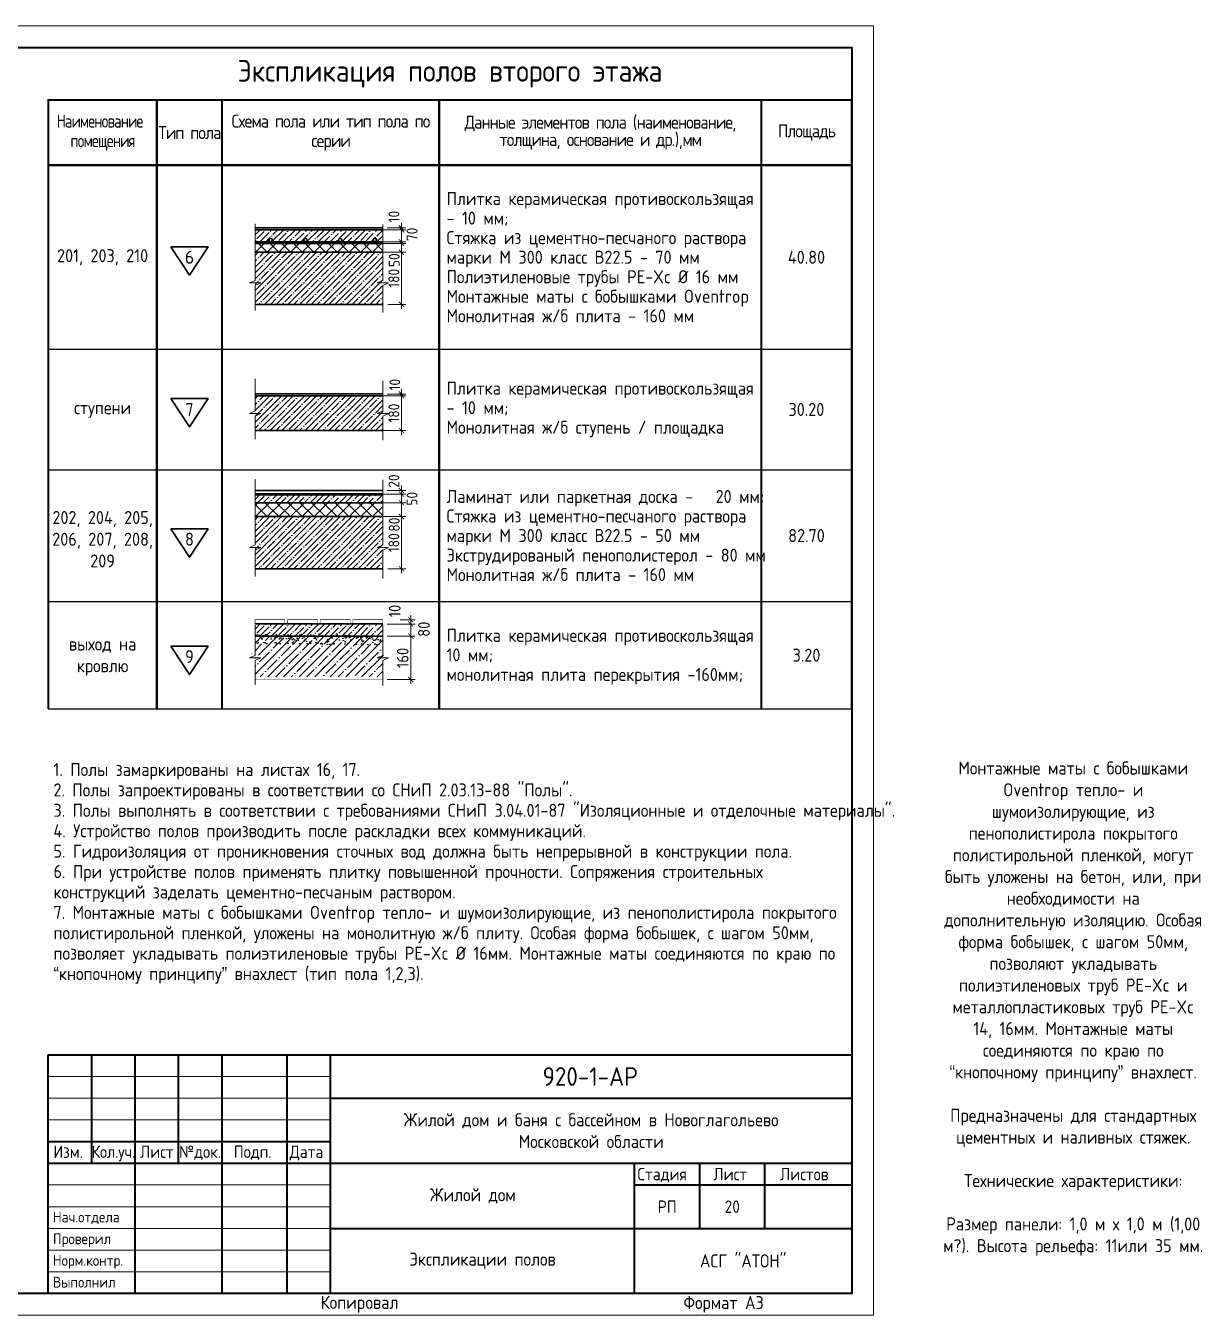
# Model space of a CAD drawing. Header units: millimetres. Extents: x 854812 to 1164625, y 589925 to 823301.
# Drawn here: x 1137535 to 1164625, y 621926 to 651626 of the extents above; entities that cross this region are included whole.
import ezdxf
from ezdxf.enums import TextEntityAlignment as Align

# ---------------------------------------------------------------- set-up
doc = ezdxf.new("R2010")
doc.units = ezdxf.units.MM
doc.layers.get('Defpoints').update_dxf_attribs({"color": 40})
for name, color, linetype, lineweight in [('Text', 7, 'Continuous', 15), ('РАЗМЕР АР', 206, 'Continuous', 15), ('размеры', 215, 'Continuous', 13), ('стены', 172, 'Continuous', 30), ('текст', 7, 'Continuous', 13), ('УКАЗАТЕЛЬ', 6, 'Continuous', 13), ('ШТРИХ', 142, 'Continuous', 13), ('штриховка', 8, 'Continuous', 9)]:
    doc.layers.add(name, color=color, linetype=linetype, lineweight=lineweight)
doc.layers.add('полы', color=7, linetype='Continuous', lineweight=25, true_color=0xcfcefd)
doc.styles.add('GOST 2.304', font='isocpeur.ttf', dxfattribs={"width": 0.9})
doc.styles.get("Standard").update_dxf_attribs({"font": 'arial.ttf'})
doc.styles.add('Ок1', font='isocpeur.ttf', dxfattribs={"oblique": 15})
doc.styles.add('Оксана', font='arial.ttf')
doc.dimstyles.new('1', dxfattribs={"dimscale": 100, "dimtxt": 2.7, "dimasz": 1.2, "dimexe": 1, "dimexo": 1, "dimgap": 0.5, "dimtad": 1, "dimdec": 0, "dimzin": 0, "dimdsep": 46, "dimtxsty": 'GOST 2.304', "dimblk": 'ARCHTICK', "dimcen": 0.09, "dimdle": 1, "dimclrd": 256, "dimclre": 256, "dimclrt": 7, "dimadec": 0, "dimazin": 0, "dimtfac": 1, "dimtdec": 0, "dimtmove": 1, "dimatfit": 3, "dimldrblk": 'ARCHTICK', "dimfxl": 100, "dimtolj": 1, "dimtzin": 0, "dimlwd": 5, "dimlwe": 5, "dimarcsym": 1})
doc.dimstyles.new('25', dxfattribs={"dimscale": 100, "dimtxt": 2.5, "dimasz": 1.2, "dimexe": 1, "dimexo": 1, "dimgap": 0.5, "dimtad": 1, "dimdec": 0, "dimlfac": 0.25, "dimzin": 0, "dimdsep": 46, "dimtxsty": 'GOST 2.304', "dimblk": 'ARCHTICK', "dimcen": 0.09, "dimdle": 1, "dimclrd": 256, "dimclre": 256, "dimclrt": 7, "dimadec": 0, "dimazin": 0, "dimtfac": 1, "dimtdec": 0, "dimtmove": 0, "dimatfit": 3, "dimldrblk": 'ARCHTICK', "dimfxl": 100, "dimtolj": 1, "dimtzin": 0, "dimlwd": 5, "dimlwe": 5, "dimarcsym": 1})

# ---------------------------------------------------------------- blocks, each defined once
blk = doc.blocks.new('_ArchTick')
at = {"color": 0, "linetype": 'ByBlock', "const_width": 0.15}
blk.add_lwpolyline([(-0.5, -0.5), (0.5, 0.5)], dxfattribs=at)
blk = doc.blocks.new('*D1076')
at = {"layer": 'Defpoints', "color": 0, "lineweight": 50}
for p in [(1146054, 637947), (1146054, 637847), (1146400, 637947)]:
    blk.add_point(p, dxfattribs=at)
at = {"layer": 'Text', "lineweight": 5}
for p, q in [((1146400, 637747), (1146400, 638047)), ((1146154, 637947), (1146500, 637947)), ((1146154, 637847), (1146500, 637847))]:
    blk.add_line(p, q, dxfattribs=at)
at = {"layer": 'Text', "lineweight": 5, "xscale": 120, "yscale": 120, "zscale": 120}
for p, rotation in [((1146400, 637947), 90), ((1146400, 637847), 270)]:
    blk.add_blockref('_ArchTick', p, dxfattribs=dict(at, rotation=rotation))
at = {"layer": 'Text', "color": 7, "insert": (1146033, 638147), "char_height": 270, "attachment_point": 5, "rotation": 90, "style": 'GOST 2.304'}
blk.add_mtext('\\A1;10', dxfattribs=at)
blk = doc.blocks.new('*D1077')
at = {"layer": 'Defpoints', "color": 0, "lineweight": 50, "ltscale": 75}
for p in [(1145755, 637847), (1145755, 637567)]:
    blk.add_point(p, dxfattribs=at)
at = {"layer": 'РАЗМЕР АР', "lineweight": 5, "ltscale": 75}
for p, q in [((1145855, 637847), (1146500, 637847)), ((1146400, 637947), (1146400, 637467)), ((1145855, 637567), (1146500, 637567))]:
    blk.add_line(p, q, dxfattribs=at)
at = {"layer": 'РАЗМЕР АР', "color": 7, "lineweight": 9, "ltscale": 75, "insert": (1146702, 637727), "char_height": 270, "attachment_point": 5, "rotation": 90, "style": 'GOST 2.304', "bg_fill": 3, "box_fill_scale": 1.1, "bg_fill_color": 256, "bg_fill_true_color": 13158600, "bg_fill_transparency": 0}
blk.add_mtext('\\A1;80', dxfattribs=at)
at = {"layer": 'Defpoints', "color": 0, "lineweight": 50, "ltscale": 75}
blk.add_point((1146400, 637567), dxfattribs=at)
at = {"layer": 'РАЗМЕР АР', "lineweight": 5, "ltscale": 75, "xscale": 120, "yscale": 120, "zscale": 120}
for p, rotation in [((1146400, 637847), 90), ((1146400, 637567), 270)]:
    blk.add_blockref('_ArchTick', p, dxfattribs=dict(at, rotation=rotation))
blk = doc.blocks.new('*U8')
at = {"color": 7, "linetype": 'Continuous', "lineweight": 40}
for p, q in [((-412, 90), (-400, 90)), ((-412, 5), (-412, 90)), ((-407, 5), (-407, 90)), ((-412, 65), (-400, 65)), ((-190, 60), (-5, 60)), ((-190, 5), (-190, 60)), ((-180, 35), (-180, 60)), ((-170, 5), (-170, 60)), ((-160, 35), (-160, 60)), ((-150, 5), (-150, 60)), ((-135, 5), (-135, 60)), ((-125, 5), (-125, 60)), ((-125, 50), (-5, 50)), ((-190, 40), (-125, 40)), ((-190, 35), (-125, 35)), ((-125, 35), (-5, 35)), ((-55, 5), (-55, 35)), ((-40, 20), (-40, 35)), ((-25, 20), (-25, 35)), ((-412, 30), (-400, 30)), ((-55, 30), (-5, 30)), ((-125, 20), (-5, 20)), ((-412, 5), (-400, 5))]:
    blk.add_line(p, q, dxfattribs=at)
at = {"color": 7, "linetype": 'Continuous', "lineweight": 20}
for p, q in [((-190, 55), (-125, 55)), ((-190, 50), (-125, 50)), ((-190, 45), (-125, 45)), ((-190, 30), (-125, 30)), ((-190, 25), (-125, 25)), ((-190, 20), (-125, 20)), ((-190, 15), (-125, 15)), ((-190, 10), (-125, 10))]:
    blk.add_line(p, q, dxfattribs=at)
at = {"color": 7, "linetype": 'Continuous', "lineweight": 0}
blk.add_lwpolyline([(-420, 297), (0, 297), (0, 0), (-420, 0)], close=True, dxfattribs=at)
at = {"color": 7, "linetype": 'Continuous', "lineweight": 40}
blk.add_lwpolyline([(-400, 292), (-5, 292), (-5, 5), (-400, 5)], close=True, dxfattribs=at)
at = {"color": 7, "style": 'Оксана', "flags": 8}
for tag, height, p in [('НАИМЕНОВАНИЕ_ОБЪЕКТА_СТРОИТЕЛЬСТВА', 2.71, (-64.88, 42.01)), ('НАИМЕНОВАНИЕ_ЧЕРТЕЖА', 2.86, (-88.9, 11.79))]:
    blk.add_attdef(tag, text='', height=height, dxfattribs=at).set_placement(p, align=Align.MIDDLE_CENTER)
at = {"color": 7, "linetype": 'Continuous', "lineweight": 20, "style": 'Оксана', "flags": 8}
blk.add_attdef('ИНВ.№ПОДЛ.', text='', height=2.5, rotation=90, dxfattribs=at).set_placement((-403.5, 17.5), align=Align.MIDDLE_CENTER)
for tag, height, p in [('НАИМЕНОВАНИЕ_СООРУЖЕНИЯ', 3.57, (-91.21, 26.62)), ('ОРГАНИЗАЦИЯ/ЛИЦЕНЗИЯ', 2.29, (-29.74, 11.97))]:
    blk.add_attdef(tag, text='', height=height, dxfattribs=at).set_placement(p, align=Align.MIDDLE_CENTER)
at = {"color": 7, "linetype": 'Continuous', "lineweight": 20, "flags": 8}
for tag, p in [('---------------------------------------------------', (-210, 5)), ('--------------------------------------------------', (-210, -2))]:
    blk.add_attdef(tag, text='', height=0.143, dxfattribs=at).set_placement(p, align=Align.TOP_LEFT)
at = {"layer": 'Text', "color": 7, "linetype": 'Continuous', "lineweight": 20, "style": 'GOST 2.304', "width": 0.9}
for s, p in [('Изм.', (-188.83, 36.23)), ('Лист', (-168.89, 36.23)), ('№док.', (-159.89, 36.23)), ('Подп.', (-147.29, 36.23)), ('Дата', (-134.42, 36.23)), ('Стадия', (-54.33, 31.07)), ('Лист', (-36.84, 31.07)), ('Листов', (-21.51, 31.07))]:
    blk.add_text(s, height=2.857, dxfattribs=at).set_placement(p)
at = {"layer": 'Text', "color": 7, "linetype": 'Continuous', "lineweight": 20, "style": 'GOST 2.304', "width": 0.833333}
blk.add_text('Кол.уч.', height=2.857, dxfattribs=at).set_placement((-180, 36.23), (-170, 36.23), align=Align.FIT)
at = {"layer": 'Text', "color": 7, "linetype": 'Continuous', "lineweight": 20, "style": 'GOST 2.304', "width": 0.9, "flags": 8}
blk.add_attdef('ОБОЗНАЧЕНИЕ_ДОКУМЕНТА', text='', height=4.29, dxfattribs=at).set_placement((-65.21, 54.98), align=Align.MIDDLE_CENTER)
at = {"layer": 'Text', "color": 7, "style": 'GOST 2.304', "width": 0.9, "flags": 8}
for tag, p in [('СТАДИЯ', (-47.5, 25)), ('ЛИСТ', (-32.5, 25)), ('ЛИСТОВ', (-15, 25))]:
    blk.add_attdef(tag, text='', height=2.86, dxfattribs=at).set_placement(p, align=Align.MIDDLE_CENTER)
at = {"layer": 'текст', "color": 7, "linetype": 'Continuous', "style": 'Ок1', "oblique": 15}
for s, p in [('Взам. инв. №', (-408.5, 66.63)), ('Подп. и дата', (-408.5, 37.05)), ('Инв. № подл.', (-408.5, 6.6))]:
    blk.add_text(s, height=2.5, rotation=90.0002, dxfattribs=at).set_placement(p)
blk = doc.blocks.new('*D1072')
at = {"layer": 'Defpoints', "color": 0, "lineweight": 50}
for p in [(1145755, 637567), (1145755, 636567), (1146400, 636567)]:
    blk.add_point(p, dxfattribs=at)
at = {"layer": 'Text', "lineweight": 5}
for p, q in [((1146400, 637667), (1146400, 636467)), ((1145855, 637567), (1146500, 637567)), ((1145855, 636567), (1146500, 636567))]:
    blk.add_line(p, q, dxfattribs=at)
at = {"layer": 'Text', "lineweight": 5, "xscale": 120, "yscale": 120, "zscale": 120}
for p, rotation in [((1146400, 637567), 90), ((1146400, 636567), 270)]:
    blk.add_blockref('_ArchTick', p, dxfattribs=dict(at, rotation=rotation))
at = {"layer": 'Text', "color": 7, "insert": (1146215, 637067), "char_height": 270, "attachment_point": 5, "rotation": 90, "style": 'GOST 2.304'}
blk.add_mtext('\\A1;160', dxfattribs=at)
blk = doc.blocks.new('*D1126')
at = {"layer": 'Defpoints', "color": 0, "lineweight": 50, "ltscale": 0.1}
for p in [(1145081, 646930), (1145191, 646650), (1146186, 646650)]:
    blk.add_point(p, dxfattribs=at)
at = {"layer": 'размеры', "lineweight": 5, "ltscale": 0.1}
for p, q in [((1145181, 646930), (1146286, 646930)), ((1146186, 647030), (1146186, 646550)), ((1145291, 646650), (1146286, 646650))]:
    blk.add_line(p, q, dxfattribs=at)
at = {"layer": 'размеры', "lineweight": 5, "ltscale": 0.1, "xscale": 120, "yscale": 120, "zscale": 120}
for p, rotation in [((1146186, 646930), 90), ((1146186, 646650), 270)]:
    blk.add_blockref('_ArchTick', p, dxfattribs=dict(at, rotation=rotation))
at = {"layer": 'размеры', "color": 7, "ltscale": 0.1, "insert": (1146429, 646821), "char_height": 250, "attachment_point": 5, "rotation": 90, "style": 'GOST 2.304'}
blk.add_mtext('\\A1;70', dxfattribs=at)
blk = doc.blocks.new('*D1127')
at = {"layer": 'Defpoints', "color": 0, "lineweight": 50, "ltscale": 0.1}
for p in [(1145755, 646970), (1146054, 646930), (1146186, 646970)]:
    blk.add_point(p, dxfattribs=at)
at = {"layer": 'размеры', "lineweight": 5, "ltscale": 0.1}
for p, q in [((1145855, 646970), (1146286, 646970)), ((1146154, 646930), (1146286, 646930)), ((1146186, 646970), (1146186, 647090)), ((1146186, 646930), (1146186, 646970)), ((1146186, 646930), (1146186, 646810))]:
    blk.add_line(p, q, dxfattribs=at)
at = {"layer": 'размеры', "lineweight": 5, "ltscale": 0.1, "xscale": 120, "yscale": 120, "zscale": 120}
for p, rotation in [((1146186, 646970), 270), ((1146186, 646930), 90)]:
    blk.add_blockref('_ArchTick', p, dxfattribs=dict(at, rotation=rotation))
at = {"layer": 'размеры', "color": 7, "ltscale": 0.1, "insert": (1146012, 647231), "char_height": 250, "attachment_point": 5, "rotation": 90, "style": 'GOST 2.304'}
blk.add_mtext('\\A1;10', dxfattribs=at)
blk = doc.blocks.new('*D1128')
at = {"layer": 'Defpoints', "color": 0, "lineweight": 50, "ltscale": 0.1}
for p in [(1145081, 646610), (1145081, 646410), (1146186, 646410)]:
    blk.add_point(p, dxfattribs=at)
at = {"layer": 'размеры', "lineweight": 5, "ltscale": 0.1}
for p, q in [((1145181, 646610), (1146286, 646610)), ((1146186, 646710), (1146186, 646310)), ((1145181, 646410), (1146286, 646410))]:
    blk.add_line(p, q, dxfattribs=at)
at = {"layer": 'размеры', "lineweight": 5, "ltscale": 0.1, "xscale": 120, "yscale": 120, "zscale": 120}
for p, rotation in [((1146186, 646610), 90), ((1146186, 646410), 270)]:
    blk.add_blockref('_ArchTick', p, dxfattribs=dict(at, rotation=rotation))
at = {"layer": 'размеры', "color": 7, "ltscale": 0.1, "insert": (1146020, 646227), "char_height": 250, "attachment_point": 5, "rotation": 90, "style": 'GOST 2.304'}
blk.add_mtext('\\A1;50', dxfattribs=at)
blk = doc.blocks.new('*D1129')
at = {"layer": 'Defpoints', "lineweight": 5, "ltscale": 0.1}
for p, q in [((1146019, 646410), (1146286, 646410)), ((1146186, 645110), (1146186, 646510)), ((1145874, 645210), (1146286, 645210))]:
    blk.add_line(p, q, dxfattribs=at)
at = {"layer": 'Defpoints', "color": 0, "lineweight": 50, "ltscale": 0.1}
for p in [(1145919, 646410), (1146186, 646410), (1145774, 645210)]:
    blk.add_point(p, dxfattribs=at)
at = {"layer": 'Defpoints', "lineweight": 5, "ltscale": 0.1, "xscale": 120, "yscale": 120, "zscale": 120}
for p, rotation in [((1146186, 646410), 90), ((1146186, 645210), 270)]:
    blk.add_blockref('_ArchTick', p, dxfattribs=dict(at, rotation=rotation))
at = {"layer": 'Defpoints', "color": 7, "ltscale": 0.1, "insert": (1146011, 645810), "char_height": 250, "attachment_point": 5, "rotation": 90, "style": 'GOST 2.304'}
blk.add_mtext('\\A1;180', dxfattribs=at)
blk = doc.blocks.new('*D1130')
at = {"layer": 'Defpoints', "color": 0, "lineweight": 50, "ltscale": 0.1}
for p in [(1145755, 643145), (1145755, 643105), (1146186, 643145)]:
    blk.add_point(p, dxfattribs=at)
at = {"layer": 'размеры', "lineweight": 5, "ltscale": 0.1}
for p, q in [((1145855, 643145), (1146286, 643145)), ((1145855, 643105), (1146286, 643105)), ((1146186, 643145), (1146186, 643265)), ((1146186, 643105), (1146186, 643145)), ((1146186, 643105), (1146186, 642985))]:
    blk.add_line(p, q, dxfattribs=at)
at = {"layer": 'размеры', "lineweight": 5, "ltscale": 0.1, "xscale": 120, "yscale": 120, "zscale": 120}
for p, rotation in [((1146186, 643145), 270), ((1146186, 643105), 90)]:
    blk.add_blockref('_ArchTick', p, dxfattribs=dict(at, rotation=rotation))
at = {"layer": 'размеры', "color": 7, "ltscale": 0.1, "insert": (1146032, 643360), "char_height": 250, "attachment_point": 5, "rotation": 90, "style": 'GOST 2.304'}
blk.add_mtext('\\A1;10', dxfattribs=at)
blk = doc.blocks.new('*D1131')
at = {"layer": 'Defpoints', "lineweight": 5, "ltscale": 0.1}
for p, q in [((1145281, 643105), (1146286, 643105)), ((1146186, 643205), (1146186, 642205)), ((1145245, 642305), (1146286, 642305))]:
    blk.add_line(p, q, dxfattribs=at)
at = {"layer": 'Defpoints', "color": 0, "lineweight": 50, "ltscale": 0.1}
for p in [(1145181, 643105), (1145145, 642305), (1146186, 642305)]:
    blk.add_point(p, dxfattribs=at)
at = {"layer": 'Defpoints', "lineweight": 5, "ltscale": 0.1, "xscale": 120, "yscale": 120, "zscale": 120}
for p, rotation in [((1146186, 643105), 90), ((1146186, 642305), 270)]:
    blk.add_blockref('_ArchTick', p, dxfattribs=dict(at, rotation=rotation))
at = {"layer": 'Defpoints', "color": 7, "ltscale": 0.1, "insert": (1146011, 642705), "char_height": 250, "attachment_point": 5, "rotation": 90, "style": 'GOST 2.304'}
blk.add_mtext('\\A1;180', dxfattribs=at)
blk = doc.blocks.new('*D1132')
at = {"layer": 'Defpoints', "color": 0, "lineweight": 50, "ltscale": 0.1}
for p in [(1145081, 640840), (1145191, 640640), (1146186, 640640)]:
    blk.add_point(p, dxfattribs=at)
at = {"layer": 'размеры', "lineweight": 5, "ltscale": 0.1}
for p, q in [((1146186, 640940), (1146186, 640540)), ((1145181, 640840), (1146286, 640840)), ((1145291, 640640), (1146286, 640640))]:
    blk.add_line(p, q, dxfattribs=at)
at = {"layer": 'размеры', "lineweight": 5, "ltscale": 0.1, "xscale": 120, "yscale": 120, "zscale": 120}
for p, rotation in [((1146186, 640840), 90), ((1146186, 640640), 270)]:
    blk.add_blockref('_ArchTick', p, dxfattribs=dict(at, rotation=rotation))
at = {"layer": 'размеры', "color": 7, "ltscale": 0.1, "insert": (1146429, 640731), "char_height": 250, "attachment_point": 5, "rotation": 90, "style": 'GOST 2.304'}
blk.add_mtext('\\A1;50', dxfattribs=at)
blk = doc.blocks.new('*D1133')
at = {"layer": 'Defpoints', "color": 0, "lineweight": 50, "ltscale": 0.1}
for p in [(1145755, 640920), (1146054, 640840), (1146186, 640920)]:
    blk.add_point(p, dxfattribs=at)
at = {"layer": 'размеры', "lineweight": 5, "ltscale": 0.1}
for p, q in [((1146186, 640920), (1146186, 641040)), ((1145855, 640920), (1146286, 640920)), ((1146154, 640840), (1146286, 640840)), ((1146186, 640840), (1146186, 640920)), ((1146186, 640840), (1146186, 640720))]:
    blk.add_line(p, q, dxfattribs=at)
at = {"layer": 'размеры', "lineweight": 5, "ltscale": 0.1, "xscale": 120, "yscale": 120, "zscale": 120}
for p, rotation in [((1146186, 640920), 270), ((1146186, 640840), 90)]:
    blk.add_blockref('_ArchTick', p, dxfattribs=dict(at, rotation=rotation))
at = {"layer": 'размеры', "color": 7, "ltscale": 0.1, "insert": (1146012, 641140), "char_height": 250, "attachment_point": 5, "rotation": 90, "style": 'GOST 2.304'}
blk.add_mtext('\\A1;20', dxfattribs=at)
blk = doc.blocks.new('*D1134')
at = {"layer": 'Defpoints', "color": 0, "lineweight": 50, "ltscale": 0.1}
for p in [(1145364, 640640), (1145081, 640320), (1146186, 640320)]:
    blk.add_point(p, dxfattribs=at)
at = {"layer": 'размеры', "lineweight": 5, "ltscale": 0.1}
for p, q in [((1145464, 640640), (1146286, 640640)), ((1146186, 640740), (1146186, 640220)), ((1145181, 640320), (1146286, 640320))]:
    blk.add_line(p, q, dxfattribs=at)
at = {"layer": 'размеры', "lineweight": 5, "ltscale": 0.1, "xscale": 120, "yscale": 120, "zscale": 120}
for p, rotation in [((1146186, 640640), 90), ((1146186, 640320), 270)]:
    blk.add_blockref('_ArchTick', p, dxfattribs=dict(at, rotation=rotation))
at = {"layer": 'размеры', "color": 7, "ltscale": 0.1, "insert": (1146020, 640137), "char_height": 250, "attachment_point": 5, "rotation": 90, "style": 'GOST 2.304'}
blk.add_mtext('\\A1;80', dxfattribs=at)
blk = doc.blocks.new('*D1135')
at = {"layer": 'Defpoints', "lineweight": 5, "ltscale": 0.1}
for p, q in [((1146186, 639020), (1146186, 640420)), ((1146019, 640320), (1146286, 640320)), ((1145874, 639120), (1146286, 639120))]:
    blk.add_line(p, q, dxfattribs=at)
at = {"layer": 'Defpoints', "color": 0, "lineweight": 50, "ltscale": 0.1}
for p in [(1145919, 640320), (1146186, 640320), (1145774, 639120)]:
    blk.add_point(p, dxfattribs=at)
at = {"layer": 'Defpoints', "lineweight": 5, "ltscale": 0.1, "xscale": 120, "yscale": 120, "zscale": 120}
for p, rotation in [((1146186, 640320), 90), ((1146186, 639120), 270)]:
    blk.add_blockref('_ArchTick', p, dxfattribs=dict(at, rotation=rotation))
at = {"layer": 'Defpoints', "color": 7, "ltscale": 0.1, "insert": (1146011, 639720), "char_height": 250, "attachment_point": 5, "rotation": 90, "style": 'GOST 2.304'}
blk.add_mtext('\\A1;180', dxfattribs=at)

msp = doc.modelspace()

# ---------------------------------------------------------------- hatches: boundary and pattern name
at = {"layer": 'полы'}
h = msp.add_hatch(dxfattribs=at)
h.set_pattern_fill('AR-SAND', color=256, scale=100, style=0)
h.set_pattern_definition([(322.5, (1065367.98, 776223.66), (-6.29934, -192.68238), [0, -152, 0, -170, 0, -162.5]), (352.5, (1065367.98, 776223.66), (176.97767, -282.2146), [0, -82, 0, -137, 0, -52.5]), (32.5, (1065244.98, 776223.66), (311.41419, -0.5659), [0, -50, 0, -180, 0, -235]), (42.5, (1065244.98, 776223.66), (300.61266, -87.76756), [0, -25, 0, -118, 0, -135])])
h.paths.add_polyline_path([(1145754.7, 637373.8), (1142813.4, 637373.8), (1142813.4, 637623.8), (1145755, 637623.8)])
at = {"layer": 'ШТРИХ'}
h = msp.add_hatch(dxfattribs=at)
h.set_pattern_fill('ANSI37', color=256, scale=60, style=0)
h.set_pattern_definition([(45, (843645.6, 152718.3), (-134.70384, 134.70384), []), (135, (843645.6, 152718.3), (-134.70384, -134.70384), [])])
h.paths.add_polyline_path([(1145754.7, 646410.1), (1145754.7, 646610.1), (1142825.4, 646610.1), (1142825.4, 646410.1)])
h = msp.add_hatch(dxfattribs=at)
h.set_pattern_fill('ANSI37', color=256, scale=60, style=0)
h.set_pattern_definition([(45, (843645.6, 146628.17), (-134.70384, 134.70384), []), (135, (843645.6, 146628.17), (-134.70384, -134.70384), [])])
h.paths.add_polyline_path([(1145754.7, 640319.9), (1145754.7, 640639.9), (1142813.4, 640639.9), (1142813.4, 640319.9)])
at = {"layer": 'штриховка', "ltscale": 0.1}
h = msp.add_hatch(dxfattribs=at)
h.set_pattern_fill('ANSI35', color=256, scale=30, style=0)
h.set_pattern_definition([(45, (934098.38, 115612.53), (-134.70384, 134.70384), []), (45, (934233.08, 115612.53), (-134.70384, 134.70384), [238.125, -47.625, 0, -47.625])])
h.paths.add_polyline_path([(1145754.7, 646930.1), (1142813.4, 646930.1), (1142813.4, 646650.1), (1145754.7, 646650.1)])
edge = h.paths.add_edge_path(flags=16)
edge.add_arc((1143975.4, 646850.1), 40, 0, 360)
edge = h.paths.add_edge_path(flags=16)
edge.add_arc((1144775.4, 646850.1), 40, 0, 360)
edge = h.paths.add_edge_path(flags=16)
edge.add_arc((1143175.4, 646850.1), 40, 0, 360)
edge = h.paths.add_edge_path(flags=16)
edge.add_arc((1145575.4, 646850.1), 40, 0, 360)
h = msp.add_hatch(dxfattribs=at)
h.set_pattern_fill('ANSI35', color=256, scale=30, style=0)
h.set_pattern_definition([(45, (843645.6, 152927.14), (-134.70384, 134.70384), []), (45, (843780.31, 152927.14), (-134.70384, 134.70384), [238.125, -47.625, 0, -47.625])])
h.paths.add_polyline_path([(1145754.7, 645210.1), (1145754.7, 646410.1), (1142813.4, 646410.1), (1142813.4, 645210.1)])
h = msp.add_hatch(dxfattribs=at)
h.set_pattern_fill('ANSI35', color=256, scale=30, style=0)
h.set_pattern_definition([(45, (843645.6, 149622.45), (-134.70384, 134.70384), []), (45, (843780.31, 149622.45), (-134.70384, 134.70384), [238.125, -47.625, 0, -47.625])])
h.paths.add_polyline_path([(1145754.7, 642305.4), (1145754.7, 643105.4), (1142813.4, 643105.4), (1142813.4, 642305.4)])
h = msp.add_hatch(dxfattribs=at)
h.set_pattern_fill('ANSI35', color=256, scale=30, style=0)
h.set_pattern_definition([(45, (934098.38, 109522.39), (-134.70384, 134.70384), []), (45, (934233.08, 109522.39), (-134.70384, 134.70384), [238.125, -47.625, 0, -47.625])])
h.paths.add_polyline_path([(1145754.7, 640839.9), (1142813.4, 640839.9), (1142813.4, 640639.9), (1145754.7, 640639.9)])
edge = h.paths.add_edge_path(flags=16)
edge.add_arc((1143975.4, 640759.9), 40, 0, 360)
edge = h.paths.add_edge_path(flags=16)
edge.add_arc((1144775.4, 640759.9), 40, 0, 360)
edge = h.paths.add_edge_path(flags=16)
edge.add_arc((1143175.4, 640759.9), 40, 0, 360)
edge = h.paths.add_edge_path(flags=16)
edge.add_arc((1145575.4, 640759.9), 40, 0, 360)
h = msp.add_hatch(dxfattribs=at)
h.set_pattern_fill('ANSI35', color=256, scale=30, style=0)
h.set_pattern_definition([(45, (843645.6, 146837), (-134.70384, 134.70384), []), (45, (843780.31, 146837), (-134.70384, 134.70384), [238.125, -47.625, 0, -47.625])])
h.paths.add_polyline_path([(1145754.7, 639119.9), (1145754.7, 640319.9), (1142813.4, 640319.9), (1142813.4, 639119.9)])

# ---------------------------------------------------------------- linework, layer by layer
for p, q in [((1138053.9, 644175.8), (1156553.9, 644175.8)), ((1138053.9, 641401), (1156553.9, 641401)), ((1138053.9, 638367.9), (1156553.9, 638367.9)), ((1138053.9, 635892.5), (1156553.9, 635892.5))]:
    msp.add_line(p, q)
for points, const_width in [([(1156553.9, 639010.2), (1156553.9, 649915.9), (1138053.9, 649915.9)], 50), ([(1138053.9, 635892.5), (1138053.9, 649915.9), (1156553.9, 649915.9), (1156553.9, 635892.5)], 50), ([(1140553.9, 649915.9), (1140553.9, 648415.9)], 50), ([(1142053.9, 648415.9), (1142053.9, 649915.9)], 50), ([(1147053.9, 649915.9), (1147053.9, 648415.9)], 50), ([(1154472.3, 649915.9), (1154472.3, 648415.9)], 50), ([(1138053.9, 648415.9), (1156553.9, 648415.9)], 50), ([(1138053.9, 648415.9), (1156553.9, 648415.9)], 50), ([(1140553.9, 648415.9), (1140553.9, 635892.5)], 50), ([(1142053.9, 635892.5), (1142053.9, 648415.9)], 50), ([(1147053.9, 648415.9), (1147053.9, 635892.5)], 50), ([(1154472.3, 648415.9), (1154472.3, 635892.5)], 50), ([(1142813.4, 637567.5), (1145754.7, 637567.5)], 10), ([(1142813.4, 636567.5), (1145754.7, 636567.5)], 10)]:
    msp.add_lwpolyline(points, dxfattribs=dict(const_width=const_width))
at = {"layer": 'полы', "const_width": 10}
for points in [[(1142813.4, 637847.5), (1143502.1, 637847.5), (1143502.1, 637947.5), (1142813.4, 637947.5)], [(1143564.4, 637847.5), (1144253.1, 637847.5), (1144253.1, 637947.5), (1143564.4, 637947.5)], [(1144315.3, 637847.5), (1145004, 637847.5), (1145004, 637947.5), (1144315.3, 637947.5)], [(1145066.3, 637847.5), (1145755, 637847.5), (1145755, 637947.5), (1145066.3, 637947.5)]]:
    msp.add_lwpolyline(points, close=True, dxfattribs=at)
at = {"layer": 'стены'}
for p, q in [((1142813.4, 646970.1), (1145754.7, 646970.1)), ((1142813.4, 646930.1), (1145754.7, 646930.1)), ((1142813.4, 646650.1), (1145754.7, 646650.1)), ((1145754.7, 646610.1), (1142813.4, 646610.1)), ((1142813.4, 643145.4), (1145754.7, 643145.4)), ((1145754.7, 643105.4), (1142813.4, 643105.4)), ((1142813.4, 643105.4), (1145754.7, 643105.4)), ((1145754.7, 642305.4), (1142813.4, 642305.4)), ((1142813.4, 640919.9), (1145754.7, 640919.9))]:
    msp.add_line(p, q, dxfattribs=at)
at = {"layer": 'стены', "color": 204, "ltscale": 0.3}
for p, q in [((1142813.4, 646410.1), (1145754.7, 646410.1)), ((1145754.7, 645210.1), (1142813.4, 645210.1)), ((1142813.4, 643105.4), (1145754.7, 643105.4)), ((1142813.4, 640639.9), (1145754.7, 640639.9)), ((1142813.4, 640319.9), (1145754.7, 640319.9)), ((1145754.7, 639119.9), (1142813.4, 639119.9))]:
    msp.add_line(p, q, dxfattribs=at)
at = {"layer": 'стены', "lineweight": 50}
msp.add_line((1142813.4, 640839.9), (1145754.7, 640839.9), dxfattribs=at)
at = {"layer": 'стены', "linetype": 'Continuous', "ltscale": 100}
for points in [[(1140875.7, 646534.1), (1141732.1, 646534.1), (1141303.9, 645882.4), (1140875.7, 646534.1)], [(1140875.7, 643039.7), (1141732.1, 643039.7), (1141303.9, 642388), (1140875.7, 643039.7)], [(1140875.7, 640037.9), (1141732.1, 640037.9), (1141303.9, 639386.2), (1140875.7, 640037.9)], [(1140875.7, 637333.1), (1141732.1, 637333.1), (1141303.9, 636681.4), (1140875.7, 637333.1)]]:
    msp.add_lwpolyline(points, dxfattribs=at)
at = {"layer": 'стены'}
for centre in [(1143175.4, 646690.1), (1143975.4, 646690.1), (1144775.4, 646690.1), (1145575.4, 646690.1)]:
    msp.add_circle(centre, 40, dxfattribs=at)
at = {"layer": 'УКАЗАТЕЛЬ', "ltscale": 0.4}
for points in [[(1142813.4, 645067.7), (1142813.4, 645640.9), (1142947.9, 645702.3), (1142683.6, 645702.3), (1142813.4, 645761.5), (1142813.4, 647061.8)], [(1145754.7, 645022.4), (1145754.7, 645640.9), (1145889.2, 645702.3), (1145624.9, 645702.3), (1145754.7, 645761.5), (1145754.7, 647049.7)], [(1142813.4, 642105.1), (1142813.4, 642636.2), (1142947.9, 642697.5), (1142683.6, 642697.5), (1142813.4, 642756.7), (1142813.4, 643496.6)], [(1145754.7, 642082.5), (1145754.7, 642636.2), (1145889.2, 642697.5), (1145624.9, 642697.5), (1145754.7, 642756.7), (1145754.7, 643448.5)], [(1142813.4, 638938.7), (1142813.4, 639550.8), (1142947.9, 639612.1), (1142683.6, 639612.1), (1142813.4, 639671.3), (1142813.4, 641181.6)], [(1145754.7, 638893.5), (1145754.7, 639550.8), (1145889.2, 639612.1), (1145624.9, 639612.1), (1145754.7, 639671.3), (1145754.7, 641168.5)], [(1142813.4, 636445.2), (1142813.4, 637003.8), (1142947.9, 637065.1), (1142683.6, 637065.1), (1142813.4, 637124.4), (1142813.4, 637821.7)], [(1145754.7, 636431), (1145754.7, 637003.8), (1145889.2, 637065.1), (1145624.9, 637065.1), (1145754.7, 637124.4), (1145754.7, 637814.2)]]:
    msp.add_lwpolyline(points, dxfattribs=at)

# ---------------------------------------------------------------- texts
at = {"insert": (1138172.2, 634645.3), "char_height": 300, "width": 18500, "attachment_point": 1, "line_spacing_factor": 0.94, "style": 'GOST 2.304'}
msp.add_mtext('1. Полы замаркированы на листах {\\C5;16, 17.}\\P2. Полы запроектированы в соответствии со СНиП 2.03.13-88 "Полы".\\P3. Полы выполнять в соответствии с требованиями СНиП 3.04.01-87 "Изоляционные и отделочные материалы".\\P4. Устройство полов производить после раскладки всех коммуникаций.\\P5. Гидроизоляция от проникновения сточных вод должна быть непрерывной в конструкции пола.\\P6. При устройстве полов применять плитку повышенной прочности. Сопряжения строительных конструкций заделать цементно-песчаным раствором.\\P7. Монтажные маты с бобышками Oventrop тепло- и шумоизолирующие, из пенополистирола покрытого полистирольной пленкой, уложены на монолитную ж/б плиту. Особая форма бобышек, с шагом 50мм, позволяет укладывать полиэтиленовые трубы PE-Xc %%C 16мм. Монтажные маты соединяются по краю по “кнопочному принципу” внахлест (тип пола 1,2,3).', dxfattribs=at)
at = {"layer": 'Text', "color": 7, "style": 'GOST 2.304', "width": 0.9}
msp.add_text('Экспликация полов второго этажа', height=500, dxfattribs=at).set_placement((1147303.9, 650339), align=Align.CENTER)
for s, p in [('Нач.отдела', (1138161.6, 624062.6)), ('Проверил', (1138161.6, 623562.6)), ('Норм.контр.', (1138161.6, 623062.6)), ('Выполнил', (1138161.6, 622562.6))]:
    msp.add_text(s, height=250, dxfattribs=at).set_placement(p)
at = {"layer": 'Text', "char_height": 300, "style": 'GOST 2.304'}
for s, insert, width, attachment_point, line_spacing_factor in [('{\\W0.8;\\T0.9;Наименование  помещения}', (1139303.9, 649165.9), 2500, 5, 0.9), ('{\\T0.9;Схема пола или тип пола по серии}', (1144553.9, 649165.9), 5000, 5, 0.9), ('{\\T0.9;Данные элементов пола (наименование, толщина, основание и др.),мм}', (1150763.1, 649165.9), 7418.397, 5, 0.8), ('Плитка керамическая противоскользящая - 10 мм;\\PСтяжка из цементно-песчаного раствора марки М 300 класс В22.5 - 70 мм \\PПолиэтиленовые трубы PE-Xc {\\C1;%%C 16} мм\\PМонтажные маты с бобышками Oventrop\\PМонолитная ж/б плита - {\\C1;160} мм', (1147224.3, 646295.9), 7395.961, 4, 0.9), ('Плитка керамическая противоскользящая - 10 мм;\\PМонолитная ж/б ступень / площадка', (1147224.3, 642788.4), 7395.961, 4, 0.9), ('Ламинат или паркетная доска -   20 мм;\\PСтяжка из цементно-песчаного раствора марки М 300 класс В22.5 - 50 мм \\PЭкструдированый пенополистерол - 80 мм\\PМонолитная ж/б плита - {\\C1;160} мм', (1147224.3, 639884.5), 7395.961, 4, 0.9), ('Плитка керамическая противоскользящая 10 мм;\\Pмонолитная плита перекрытия -160мм;', (1147224.3, 637094.9), 7395.961, 4, 0.9)]:
    msp.add_mtext(s, dxfattribs=dict(at, insert=insert, width=width, attachment_point=attachment_point, line_spacing_factor=line_spacing_factor))
at = {"layer": 'Text', "char_height": 300, "attachment_point": 5, "style": 'GOST 2.304'}
for s, insert, width in [('{\\T0.9;Тип пола}', (1141303.9, 649165.9), 1500), ('{\\T0.9;Площадь}', (1155513.1, 649165.9), 2081.603), ('201, 203, 210', (1139303.9, 646295.9), 2500), ('{\\W1;6}', (1141303.9, 646295.9), 1500), ('ступени', (1139303.9, 642788.4), 2500), ('7', (1141303.9, 642788.4), 1500), ('202, 204, 205, 206, 207, 208, 209 ', (1139303.9, 639799.7), 2500), ('8', (1141303.9, 639799.7), 1500), ('выход на кровлю', (1139303.9, 637094.9), 2500), ('9', (1141303.9, 637094.9), 1500)]:
    msp.add_mtext(s, dxfattribs=dict(at, insert=insert, width=width))
at = {"layer": 'Text', "color": 7, "char_height": 300, "attachment_point": 5, "style": 'GOST 2.304'}
for s, insert, width in [('{\\C256;40.80}', (1155513.1, 646295.9), 2081.603), ('{\\C256;30.20}', (1155510.8, 642788.4), 2077.059), ('{\\C256;82.70}', (1155513.1, 639884.5), 2081.603), ('{\\C256;3.20}', (1155513.1, 637130.2), 2081.603), ('{\\C0;Экспликации полов }', (1148053.9, 623176.2), 7211.899), ('{\\C0;АСГ "АТОН"}', (1154053.9, 623176.2), 5000), ('Копиpовал ', (1145220.3, 622176.2), 5000), ('Формат А3', (1153604.4, 622176.2), 5000)]:
    msp.add_mtext(s, dxfattribs=dict(at, insert=insert, width=width))
at = {"layer": 'Text', "ltscale": 5, "insert": (1161655, 628988.1, -22166.4), "char_height": 300, "width": 6000, "attachment_point": 5, "style": 'GOST 2.304'}
msp.add_mtext('Монтажные маты с бобышками Oventrop тепло- и шумоизолирующие, из пенополистирола покрытого полистирольной пленкой, могут быть уложены на бетон, или, при необходимости на дополнительную изоляцию. Особая форма бобышек, с шагом 50мм, позволяют укладывать полиэтиленовых труб PE-Xc и металлопластиковых труб PE-Xc 14, 16мм. Монтажные маты соединяются по краю по “кнопочному принципу” внахлест.\\P\\PПредназначены для стандартных цементных и наливных стяжек.\\P\\PТехнические характеристики:\\P\\PРазмер панели: 1,0 м х 1,0 м (1,00 м?). Высота рельефа: 11или 35 мм.', dxfattribs=at)
at = {"layer": 'Text', "color": 1, "char_height": 300, "attachment_point": 5, "style": 'GOST 2.304'}
for s, insert, width in [('{\\C256;Жилой дом и баня с бассейном в Новоглагольево\\PМосковской области}', (1150553.9, 626176.2), 12000), ('{\\C256;Жилой дом}', (1147829.1, 624676.2), 6550.467)]:
    msp.add_mtext(s, dxfattribs=dict(at, insert=insert, width=width))

# ---------------------------------------------------------------- dimensions: what is measured, and where the dimension line sits
at = {"layer": 'Defpoints', "ltscale": 0.1}
for base, p1, p2, picture, middle in [((1146185.5, 646410.1), (1145773.8, 645210.1), (1145919.4, 646410.1), '*D1129', (1146185.5, 645810.1)), ((1146185.5, 640319.9), (1145773.8, 639119.9), (1145919.4, 640319.9), '*D1135', (1146185.5, 639719.9))]:
    dim = msp.add_linear_dim(base=base, p1=p1, p2=p2, angle=90, text='180', dimstyle='25', override={"dimtmove": 1}, dxfattribs=at)
    dim.commit()
    dim.dimension.update_dxf_attribs({"geometry": picture, "text_midpoint": middle, "dimtype": 160})
dim = msp.add_linear_dim(base=(1146185.5, 642305.4), p1=(1145180.8, 643105.4), p2=(1145144.9, 642305.4), angle=90, text='180', dimstyle='25', override={"dimtmove": 2}, dxfattribs=at)
dim.commit()
dim.dimension.update_dxf_attribs({"geometry": '*D1131', "text_midpoint": (1146010.5, 642705.4)})
at = {"layer": 'Text'}
dim = msp.add_linear_dim(base=(1146400.3, 637947.5), p1=(1146054.4, 637847.5), p2=(1146054.4, 637947.5), angle=270, text='10', dimstyle='1', override={"dimtmove": 1}, dxfattribs=at)
dim.commit()
dim.dimension.update_dxf_attribs({"geometry": '*D1076', "text_midpoint": (1146218, 638147.4), "dimtype": 160})
at = {"layer": 'размеры', "ltscale": 0.1}
for base, p1, p2, angle, text, picture, middle in [((1146185.5, 646970.1), (1146054.4, 646930.1), (1145754.7, 646970.1), 270, '10', '*D1127', (1146011.8, 647230.6)), ((1146185.5, 646650.1), (1145080.8, 646930.1), (1145190.7, 646650.1), 90, '70', '*D1126', (1146428.7, 646820.8)), ((1146185.5, 646410.1), (1145080.8, 646610.1), (1145080.8, 646410.1), 90, '50', '*D1128', (1146020.3, 646227.4)), ((1146185.5, 643145.4), (1145754.7, 643105.4), (1145754.7, 643145.4), 270, '10', '*D1130', (1146032.3, 643360)), ((1146185.5, 640919.9), (1146054.4, 640839.9), (1145754.7, 640919.9), 270, '20', '*D1133', (1146011.8, 641140.4)), ((1146185.5, 640639.9), (1145080.8, 640839.9), (1145190.7, 640639.9), 90, '50', '*D1132', (1146428.7, 640730.6)), ((1146185.5, 640319.9), (1145363.7, 640639.9), (1145080.8, 640319.9), 90, '80', '*D1134', (1146020.3, 640137.2))]:
    dim = msp.add_linear_dim(base=base, p1=p1, p2=p2, angle=angle, text=text, dimstyle='25', override={"dimtmove": 2}, dxfattribs=at)
    dim.commit()
    dim.dimension.update_dxf_attribs({"geometry": picture, "text_midpoint": middle, "dimtype": 160})

# ---------------------------------------------------------------- next in the draw order: dimensions: what is measured, and where the dimension line sits
at = {"layer": 'РАЗМЕР АР', "lineweight": 9, "ltscale": 75}
dim = msp.add_linear_dim(base=(1146400.3, 637567.5), p1=(1145754.7, 637847.5), p2=(1145754.7, 637567.5), angle=90, text='80', dimstyle='1', override={"dimtmove": 2, "dimfxl": 70, "dimtfill": 1}, dxfattribs=at)
dim.commit()
dim.dimension.update_dxf_attribs({"geometry": '*D1077', "text_midpoint": (1146702.2, 637727.3), "dimtype": 160})

# ---------------------------------------------------------------- next in the draw order: hatches: boundary and pattern name
at = {"layer": 'штриховка', "ltscale": 0.1}
h = msp.add_hatch(dxfattribs=at)
h.set_pattern_fill('ANSI35', color=256, scale=30, style=0)
h.set_pattern_definition([(45, (934098.38, 106529.93), (-134.70384, 134.70384), []), (45, (934233.08, 106529.93), (-134.70384, 134.70384), [238.125, -47.625, 0, -47.625])])
h.paths.add_polyline_path([(1145754.7, 637847.5), (1142813.4, 637847.5), (1142813.4, 637567.5), (1145754.7, 637567.5)])
edge = h.paths.add_edge_path(flags=16)
edge.add_arc((1143975.4, 637767.5), 40, 0, 360)
edge = h.paths.add_edge_path(flags=16)
edge.add_arc((1144775.4, 637767.5), 40, 0, 360)
edge = h.paths.add_edge_path(flags=16)
edge.add_arc((1143175.4, 637767.5), 40, 0, 360)
edge = h.paths.add_edge_path(flags=16)
edge.add_arc((1145575.4, 637767.5), 40, 0, 360)
at = {"layer": 'штриховка', "ltscale": 0.4}
h = msp.add_hatch(dxfattribs=at)
h.set_pattern_fill('ANSI35', color=256, scale=40, style=0)
h.set_pattern_definition([(45, (860176.5, 42617.52), (-179.60512, 179.60512), []), (45, (860356.12, 42617.52), (-179.60512, 179.60512), [317.5, -63.5, 0, -63.5])])
h.paths.add_polyline_path([(1142813.4, 637567.5), (1142813.4, 637190), (1142683.6, 637130.8), (1142947.9, 637130.8), (1142813.4, 637069.4), (1142813.4, 636627.5), (1145754.7, 636627.5), (1145754.7, 637069.4), (1145889.2, 637130.8), (1145624.9, 637130.8), (1145754.7, 637190), (1145754.7, 637567.5)])

# ---------------------------------------------------------------- next in the draw order: linework, layer by layer
at = {"layer": 'стены'}
for p, q in [((1142813.4, 637847.5), (1145754.7, 637847.5)), ((1142813.4, 637567.5), (1145754.7, 637567.5))]:
    msp.add_line(p, q, dxfattribs=at)

# ---------------------------------------------------------------- next in the draw order: block references
at = {"ltscale": 130}
ref = msp.add_blockref('*U8', (1157053.9, 621926.2), dxfattribs=dict(at, xscale=100, yscale=100, zscale=100))
ref.add_attrib('ОБОЗНАЧЕНИЕ_ДОКУМЕНТА', '920-1-АР', dxfattribs={"layer": 'Text', "color": 7, "linetype": 'Continuous', "lineweight": 20, "height": 428.57, "style": 'GOST 2.304', "width": 0.9}).set_placement((1150533.2, 627424.5), align=Align.MIDDLE_CENTER)
ref.add_attrib('СТАДИЯ', 'РП', dxfattribs={"layer": 'Text', "color": 7, "height": 285.71, "style": 'GOST 2.304', "width": 0.9}).set_placement((1152303.9, 624426.2), align=Align.MIDDLE_CENTER)
ref.add_attrib('ЛИСТ', '20', dxfattribs={"layer": 'Text', "color": 7, "height": 285.71, "style": 'GOST 2.304', "width": 0.9}).set_placement((1153803.9, 624426.2), align=Align.MIDDLE_CENTER)

# ---------------------------------------------------------------- next in the draw order: dimensions: what is measured, and where the dimension line sits
at = {"layer": 'Text'}
dim = msp.add_linear_dim(base=(1146400.3, 636567.5), p1=(1145754.7, 637567.5), p2=(1145754.7, 636567.5), angle=90, text='160', dimstyle='1', override={"dimtmove": 1}, dxfattribs=at)
dim.commit()
dim.dimension.update_dxf_attribs({"geometry": '*D1072', "text_midpoint": (1146215.3, 637067.5)})

doc.saveas('drawing.dxf')
